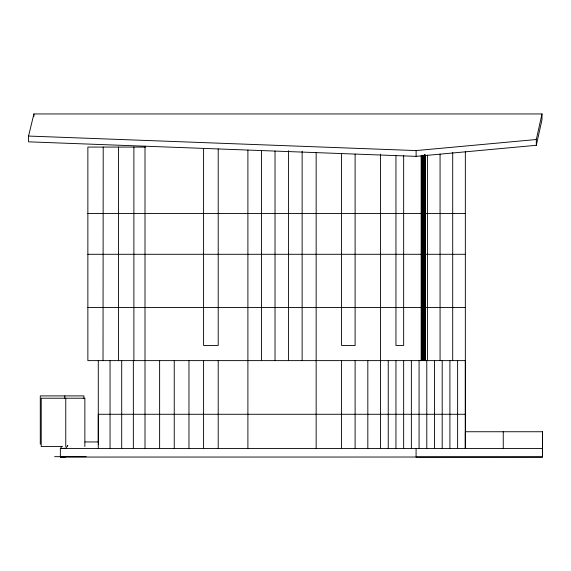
<?xml version="1.0" encoding="UTF-8"?>
<svg xmlns="http://www.w3.org/2000/svg" width="571" height="571" viewBox="0 0 571 571"><rect width="100%" height="100%" fill="white"/><g stroke="black" fill="none" stroke-linecap="round" stroke-linejoin="round"><path stroke-width="0.86" d="M98.283 444.581L98.283 444.11M98.283 442.825L98.283 414.275L465.336 414.275M103.023 360.622L103.208 147.075M465.336 447.471L465.336 360.622L87.863 360.622L87.863 147.075L145.555 147.075M465.336 445.202L465.336 448.456L465.344 151.501M465.336 444.445L465.344 431.74L542.443 431.74L542.443 457.021L416.081 457.057L416.081 448.456M503.251 448.456L503.258 431.74M542.443 431.74L542.443 457.021L60.362 457.057L60.362 448.456L62.025 446.179M536.312 145.298L536.312 139.517L541.993 113.943L33.91 113.943L28.55 136.062L28.55 141.836L416.123 156.361L536.312 145.298L541.993 119.724L541.993 113.943M67.499 445.944L67.742 445.401M67.742 445.608L65.808 448.256L60.362 448.456L542.45 448.456M28.55 136.062L416.123 150.58L536.312 139.517M65.394 457.057L60.362 457.057M87.863 213.454L465.344 213.454M87.863 254.288L465.344 254.288M87.863 307.455L465.344 307.455M84.943 441.947L98.283 441.947M62.26 446.579L41.233 446.579L41.233 398.215L84.858 398.215L84.858 446.579M54.602 456.672L86.2 456.672M457.621 360.622L457.621 448.456M452.703 152.386L452.703 360.622M449.905 360.622L449.905 448.456M442.197 360.622L442.197 448.456M440.063 154.156L440.063 360.622M434.488 360.622L434.488 448.456M427.422 155.041L427.422 360.622M426.78 360.622L426.78 448.456M425.259 155.041L425.259 360.622M424.981 154.627L424.981 360.622M424.724 154.805L424.724 360.622M424.51 154.848L424.51 360.622M424.253 155.048L424.253 360.622M424.039 155.091L424.039 360.622M423.782 155.548L423.782 360.622M423.575 155.59L423.575 360.622M423.318 155.783L423.318 360.622M423.104 155.833L423.104 360.622M422.847 156.033L422.847 360.622M422.64 155.205L422.64 360.622M422.383 155.619L422.383 360.622M422.169 155.669L422.169 360.622M421.912 155.883L421.912 360.622M421.683 155.997L421.683 360.622M421.427 155.926L421.427 360.622M421.162 155.755L421.162 360.622M419.071 360.622L419.071 448.456M416.123 150.58L416.123 156.361M411.363 360.622L411.363 448.456M403.661 155.619L403.661 345.455L395.953 345.455L395.953 155.469M403.661 360.622L403.661 448.456M395.953 360.622L395.953 448.456M388.244 360.622L388.244 448.456M380.536 154.156L380.536 448.456M367.824 360.622L367.824 448.456M355.112 154.091L355.112 345.455L341.579 345.455L341.579 153.542M355.112 360.622L355.112 448.456M341.579 360.622L341.579 448.456M316.156 152.593L316.156 448.456M302.138 151.244L302.138 360.622M288.583 150.694L288.583 360.622M275.022 151.129L275.022 360.622M261.461 150.573L261.461 360.622M247.9 150.123L247.9 448.456M218.208 148.938L218.208 345.455L203.583 345.455L203.583 148.446M218.208 360.622L218.208 448.456M203.583 360.622L203.583 448.456M188.965 360.622L188.965 448.456M174.241 360.622L174.241 448.456M159.623 360.622L159.623 448.456M145.005 146.197L145.005 448.456M133.892 147.075L133.892 360.622M133.35 360.622L133.35 448.456M121.702 360.622L121.702 448.456M118.554 147.075L118.554 360.622M110.046 360.622L110.046 448.456M98.283 360.622L98.283 448.456M83.908 398.537L83.908 395.896L40.284 395.896L40.284 444.259M65.765 398.215L65.765 446.579M64.816 395.896L64.816 398.537M33.91 113.943L33.91 116.42"/></g></svg>
